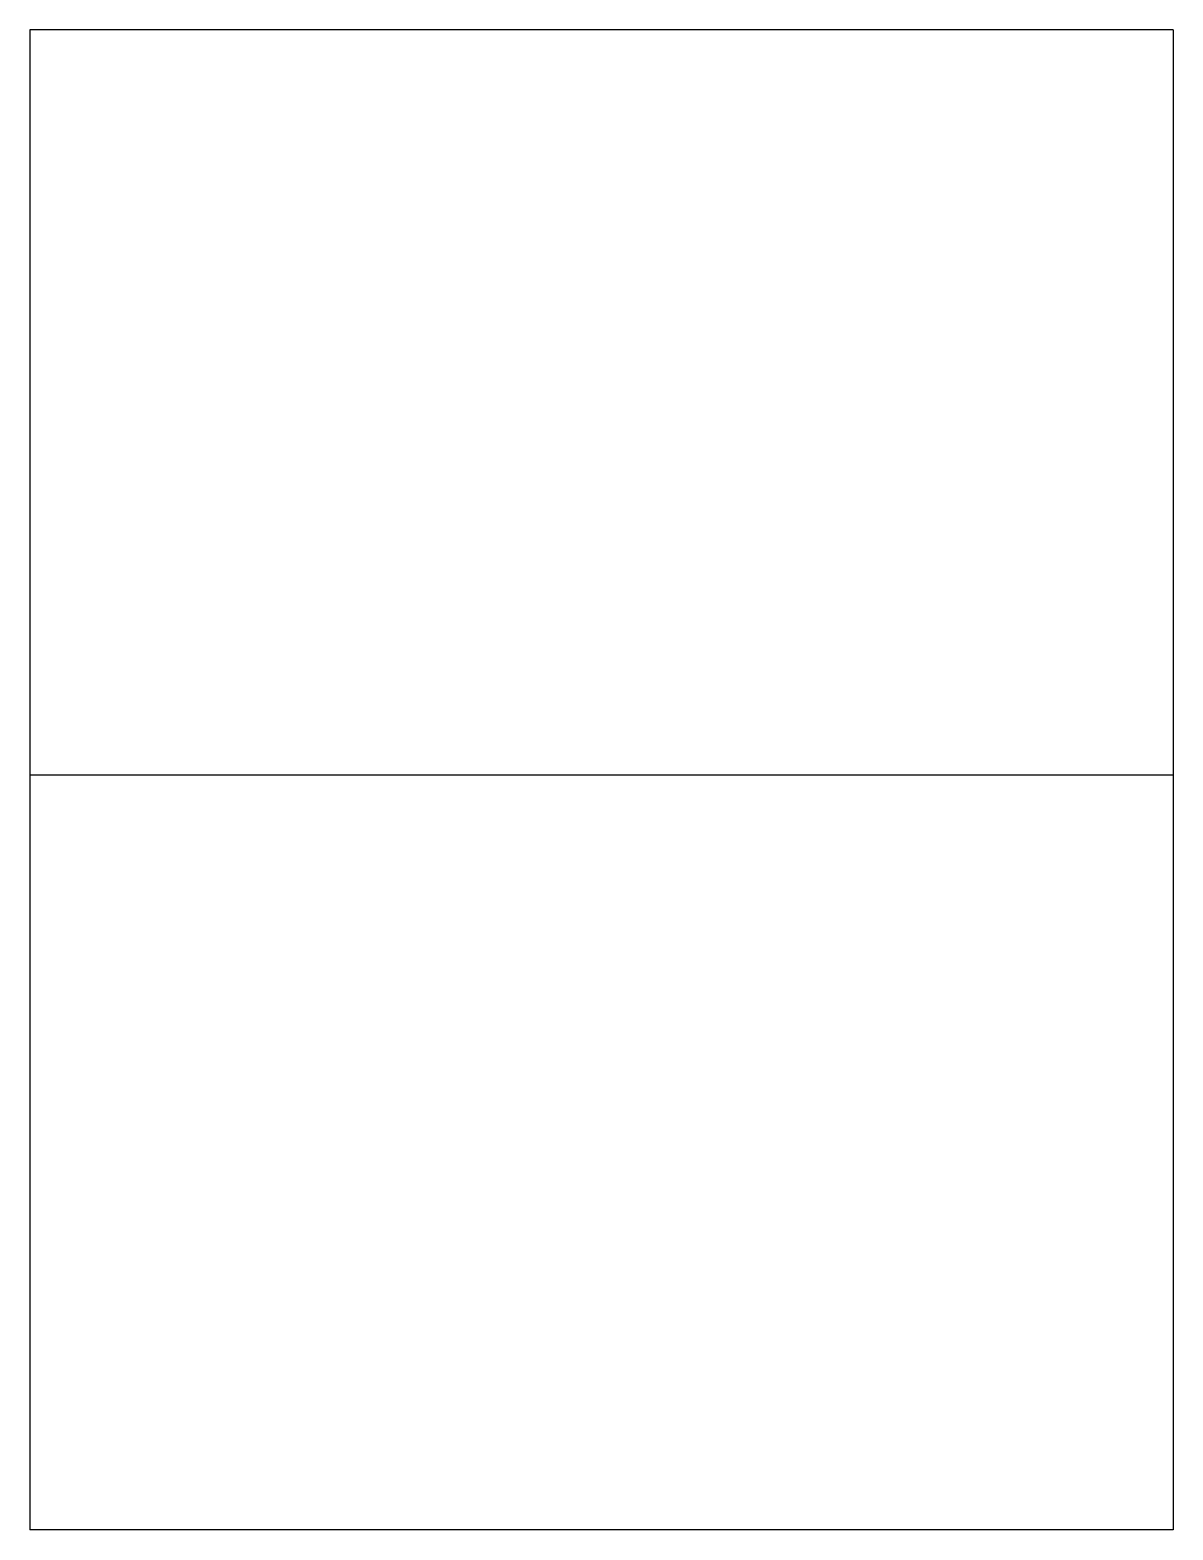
# Model space of a CAD drawing. Extents: x 0 to 11, y -3 to 11.4.
import ezdxf
from ezdxf.lldxf.tags import DXFTag

# ---------------------------------------------------------------- set-up
doc = ezdxf.new("R2010")
doc.units = 0
doc.layers.add('OUTER_LOOP', color=7, linetype='CONTINUOUS')
doc.layers.add('UP_CENTERLINES', color=7, linetype='CONTINUOUS')
tags = doc.linetypes.add('CENTER2', pattern=[28.575, 19.05, -3.175, 3.175, -3.175]).pattern_tags.tags
tags[10:11] = [DXFTag(74, 4), DXFTag(75, 0), DXFTag(340, '0'), DXFTag(46, 0.0), DXFTag(50, 0.0), DXFTag(44, 0.0), DXFTag(45, 0.0)]
tags[8:9] = [DXFTag(74, 4), DXFTag(75, 0), DXFTag(340, '0'), DXFTag(46, 0.0), DXFTag(50, 0.0), DXFTag(44, 0.0), DXFTag(45, 0.0)]
tags[6:7] = [DXFTag(74, 4), DXFTag(75, 0), DXFTag(340, '0'), DXFTag(46, 0.0), DXFTag(50, 0.0), DXFTag(44, 0.0), DXFTag(45, 0.0)]
tags[4:5] = [DXFTag(74, 4), DXFTag(75, 0), DXFTag(340, '0'), DXFTag(46, 0.0), DXFTag(50, 0.0), DXFTag(44, 0.0), DXFTag(45, 0.0)]

msp = doc.modelspace()

# ---------------------------------------------------------------- linework, layer by layer
at = {"layer": 'OUTER_LOOP', "color": 3, "linetype": 'CONTINUOUS'}
for p, q in [((0, 11.433), (0, -3)), ((11, 11.433), (0, 11.433)), ((11, 11.433), (11, -3)), ((11, -3), (0, -3))]:
    msp.add_line(p, q, dxfattribs=at)
at = {"layer": 'UP_CENTERLINES', "color": 4, "linetype": 'CENTER2'}
msp.add_line((0, 4.266), (11, 4.266), dxfattribs=at)

doc.saveas('drawing.dxf')
